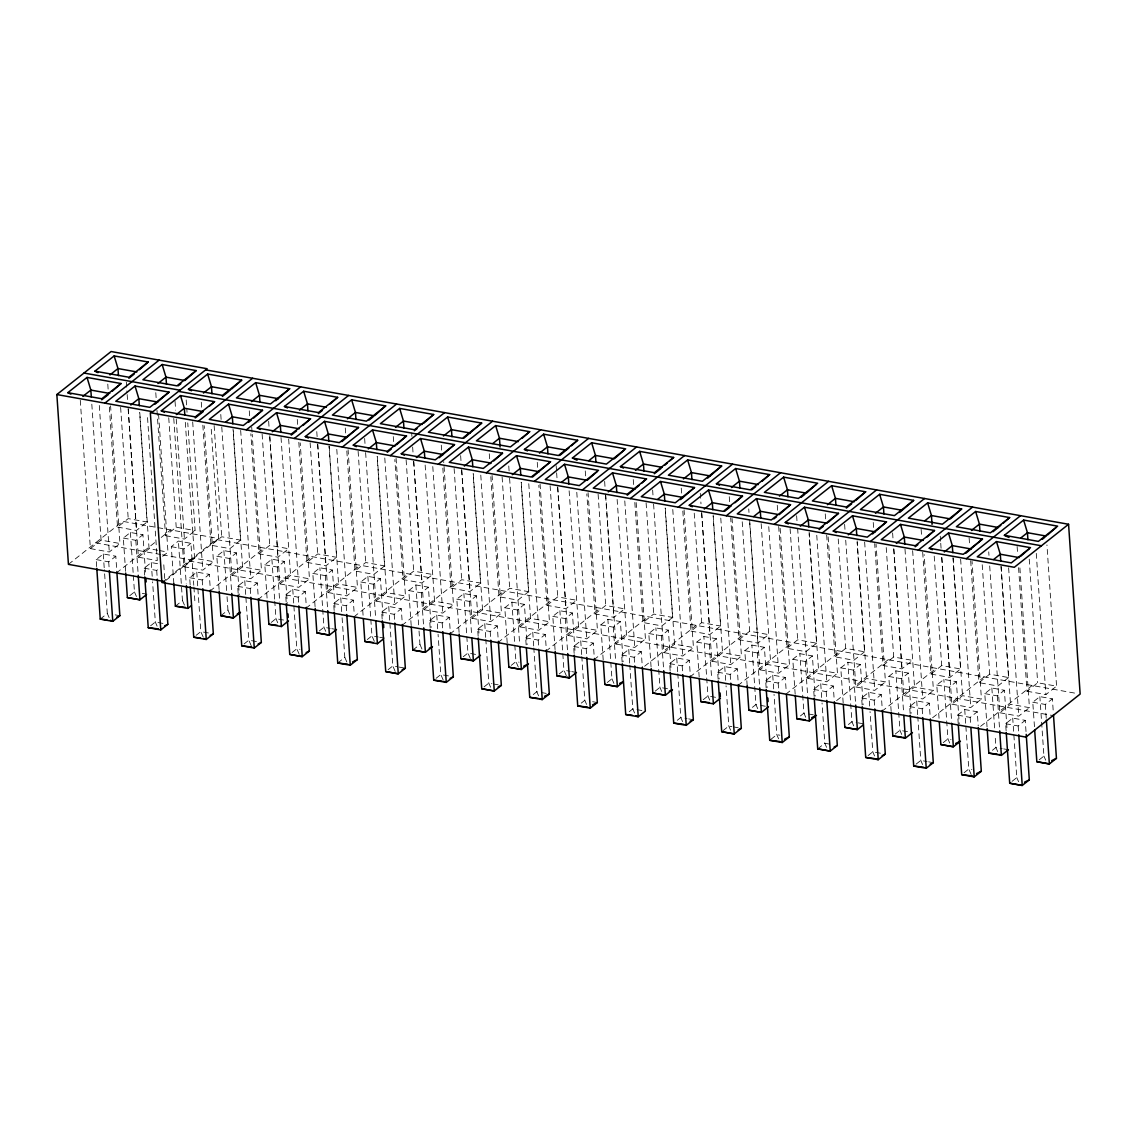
<?xml version="1.0" encoding="UTF-8"?>
<svg xmlns="http://www.w3.org/2000/svg" width="1137" height="1137" viewBox="0 0 1137 1137"><rect width="100%" height="100%" fill="white"/><g stroke="black" fill="none" stroke-linecap="round" stroke-linejoin="round"><path stroke-width="0.75" stroke-dasharray="5 3.75" d="M68.433 564.364L122.697 521.343L218.688 538.526L211.098 427.086M80.286 400.309L90.391 548.602L101.079 540.132L119.968 543.514L110.587 405.81M109.351 407.046L117.523 527.085L128.211 518.614L147.114 521.997L139.652 412.546M96.659 566.596L96.19 559.589L103.268 553.975L115.789 556.22L116.869 571.968M125.596 571.328L123.322 538.085L130.4 532.471L142.935 534.703L145.678 574.952M90.391 548.602L109.294 551.985L119.968 543.514M117.523 527.085L136.426 530.467L147.114 521.997M96.19 559.589L108.711 561.834L115.789 556.22M123.322 538.085L135.843 540.317L142.935 534.703M116.429 572.949L155.769 541.766M161.198 537.46L170.692 529.927M128.282 408.894L138.387 557.187L149.075 548.716L157.659 550.251M156.977 410.329L165.533 535.683L176.207 527.213L195.109 530.595L187.761 422.893M144.669 575.18L144.186 568.173L151.264 562.559L157.531 563.682M173.833 583.409L171.317 546.67L178.395 541.056L190.931 543.301L193.787 585.285M162.634 556.334L167.978 552.099L158.341 410.869M165.533 535.683L184.421 539.066L195.109 530.595M144.186 568.173L156.707 570.419L159.066 568.543M171.317 546.67L183.853 548.915L190.931 543.301M100.241 619.082L107.319 613.468L104.348 569.722M129.746 595.703L134.464 591.951L133.271 574.455M161.923 582.499L216.186 539.478L1076.725 693.456M165.775 580.467L218.688 538.526M173.776 418.444L183.896 566.738L194.569 558.267L213.472 561.65L204.205 425.721M202.841 425.181L211.027 545.234L221.715 536.763L240.603 540.146L233.028 428.919M190.163 584.731L189.68 577.724L196.772 572.11L209.293 574.356L210.246 588.355M219.086 589.463L216.826 556.22L223.904 550.606L236.425 552.852L239.296 594.836M183.896 566.738L202.784 570.12L213.472 561.65M240.603 540.146L229.916 548.617L211.027 545.234M189.68 577.724L202.215 579.969L209.293 574.356M216.826 556.22L229.347 558.466L236.425 552.852M150.596 625.791L155.328 622.053L164.723 623.73M175.382 606.163L182.46 600.549L178.395 541.056M209.919 591.098L264.182 548.077M221.772 427.029L231.891 575.322L242.565 566.866L261.467 570.248L252.201 434.306M259.023 553.818L269.711 545.348L288.599 548.73L277.925 557.201L259.023 553.818L250.836 433.765M238.159 593.315L237.69 586.322L244.768 580.709L257.289 582.94L258.241 596.939M267.081 598.048L264.822 564.805L271.899 559.191L284.421 561.436L287.291 603.42M231.891 575.322L250.78 578.705L261.467 570.248M237.69 586.322L250.211 588.554L257.289 582.94M264.822 564.805L277.343 567.05L284.421 561.436M196.104 635.341L200.823 631.603L211.78 633.565M220.876 615.714L227.954 610.1L227.002 596.101M257.914 599.682L312.192 556.661M269.782 435.627L279.887 583.921L290.575 575.45L309.463 578.832L300.196 442.89M298.832 442.35L307.018 562.403L317.706 553.932L336.595 557.315L329.019 446.102M286.154 601.899L285.685 594.907L292.763 589.293L305.284 591.538L306.237 605.538M315.077 606.646L312.817 573.389L319.895 567.775L332.416 570.021L335.159 610.271M279.887 583.921L298.789 587.303L309.463 578.832M307.018 562.403L325.921 565.785L336.595 557.315M285.685 594.907L298.207 597.152L305.284 591.538M312.817 573.389L325.338 575.635L332.416 570.021M244.1 643.94L248.818 640.188L259.776 642.149M271.231 622.422L275.95 618.684L286.908 620.646M305.91 608.267L360.187 565.245M317.777 444.212L327.882 592.505L338.57 584.034L357.459 587.417L348.078 449.712M346.828 450.948L355.014 571.001L365.702 562.531L384.604 565.913L377.143 456.449M334.15 610.498L333.681 603.491L340.759 597.877L353.28 600.123L354.232 614.122M363.073 615.231L360.813 581.988L367.891 576.374L380.426 578.605L383.169 618.855M327.882 592.505L346.785 595.887L357.459 587.417M384.604 565.913L373.917 574.37L355.014 571.001M333.681 603.491L346.202 605.737L353.28 600.123M360.813 581.988L373.334 584.219L380.426 578.605M292.095 652.524L296.814 648.786L299.955 649.341M319.227 631.007L323.946 627.269L330.213 628.391M353.92 616.865L408.183 573.83M365.617 452.554L375.878 601.089L386.566 592.619L405.468 596.001L396.074 458.296M403.01 579.586L413.697 571.115L432.6 574.498L421.912 582.968L403.01 579.586L394.837 459.533M382.16 619.082L381.677 612.09L388.755 606.476L401.276 608.707L402.242 622.706M411.196 625.563L408.808 590.572L415.886 584.958L428.422 587.204L431.165 627.439M375.878 601.089L394.781 604.472L405.468 596.001M381.677 612.09L394.198 614.321L401.276 608.707M408.808 590.572L421.33 592.818L428.422 587.204M337.732 662.985L344.809 657.371L342.066 617.121M367.223 639.605L371.955 635.853L378.209 636.976M401.915 625.449L456.179 582.428M413.769 461.38L423.874 609.688L434.561 601.217L453.464 604.6L443.714 461.594M442.833 468.117L451.019 588.17L461.693 579.699L480.596 583.082L473.134 473.632M430.156 627.667L429.672 620.674L436.75 615.06L449.286 617.306L450.351 633.053M459.078 632.399L456.804 599.156L463.896 593.542L476.417 595.788L479.16 636.038M423.874 609.688L442.776 613.07L453.464 604.6M451.019 588.17L469.908 591.553L480.596 583.082M429.672 620.674L442.194 622.92L449.286 617.306M456.804 599.156L469.339 601.402L476.417 595.788M388.087 669.707L392.819 665.955L397.509 666.794M412.859 650.066L419.951 644.452L418.999 630.452M449.911 634.034L504.174 591.013M461.764 469.979L471.883 618.272L482.557 609.802L501.46 613.184L492.065 475.479M490.829 476.716L499.015 596.754L509.689 588.284L528.591 591.666L521.13 482.216M478.151 636.265L477.668 629.258L484.746 623.644L497.281 625.89L498.347 641.638M507.187 642.746L504.8 607.755L511.892 602.141L524.413 604.372L527.156 644.622M471.883 618.272L490.772 621.655L501.46 613.184M528.591 591.666L517.903 600.137L499.015 596.754M477.668 629.258L490.203 631.504L497.281 625.89M504.8 607.755L517.335 609.986L524.413 604.372M436.096 678.292L440.815 674.554L450.209 676.231M463.228 656.774L467.947 653.036L480.468 655.282M497.907 642.618L552.17 599.597M509.603 478.322L519.879 626.857L530.553 618.386L549.455 621.768L540.061 484.064M547.011 605.353L557.698 596.882L576.587 600.265L565.899 608.736L547.011 605.353L538.824 485.3M526.147 644.85L525.664 637.843L532.756 632.229L545.277 634.474L546.343 650.222M555.069 649.582L552.809 616.339L559.887 610.725L572.408 612.971L575.151 653.207M519.879 626.857L538.767 630.239L549.455 621.768M525.664 637.843L538.199 640.088L545.277 634.474M552.809 616.339L565.331 618.585L572.408 612.971M484.092 686.876L488.811 683.138L491.937 683.692M511.224 665.372L515.942 661.62L519.069 662.189M545.902 651.217L600.18 608.196M557.77 487.148L567.875 635.441L578.562 626.984L597.451 630.367L588.071 492.662M595.006 613.937L605.694 605.467L624.583 608.849L613.909 617.32L595.006 613.937L586.82 493.884M574.142 653.434L573.673 646.441L580.751 640.827L593.272 643.059L594.353 658.806M603.193 659.915L600.805 624.924L607.883 619.31L620.404 621.555L623.147 661.791M567.875 635.441L586.763 638.823L597.451 630.367M573.673 646.441L586.195 648.673L593.272 643.059M600.805 624.924L613.326 627.169L620.404 621.555M533.267 694.536L536.806 691.722L539.933 692.291M559.219 673.957L563.938 670.219L570.205 671.327M593.898 659.801L648.175 616.78M605.637 493.97L615.87 644.039L626.558 635.569L645.446 638.951L636.066 501.246M634.816 502.469L643.002 622.522L653.69 614.051L672.578 617.434L665.117 507.983M622.138 662.018L621.669 655.026L628.747 649.412L641.268 651.657L642.348 667.405M651.06 666.765L648.801 633.508L655.878 627.894L668.4 630.14L671.143 670.389M615.87 644.039L634.773 647.422L645.446 638.951M672.578 617.434L661.905 625.904L643.002 622.522M621.669 655.026L634.19 657.271L641.268 651.657M648.801 633.508L661.322 635.754L668.4 630.14M581.263 703.121L584.802 700.307L581.817 656.575M607.215 682.541L611.933 678.803L607.883 619.31M644.608 666.239L696.171 625.364M653.59 504.089L663.866 652.624L674.554 644.153L693.442 647.536L684.062 509.831M682.825 511.067L690.998 631.12L701.685 622.65L720.588 626.032L713.126 516.568M670.134 670.617L669.665 663.61L676.742 657.996L689.264 660.242L690.23 674.241M699.184 677.098L696.796 642.107L703.874 636.493L716.409 638.724L719.152 678.974M663.866 652.624L682.768 656.006L693.442 647.536M690.998 631.12L709.9 634.489L720.588 626.032M669.665 663.61L682.186 665.856L689.264 660.242M696.796 642.107L709.317 644.338L716.409 638.724M629.258 711.705L632.797 708.905L642.192 710.582M655.21 691.14L659.929 687.388L672.464 689.633M689.903 676.984L744.166 633.949M701.756 512.915L711.861 661.208L722.549 652.737L741.452 656.12L732.057 518.415M738.993 639.705L749.681 631.234L768.584 634.617L757.896 643.087L738.993 639.705L730.693 517.889M718.143 679.201L717.66 672.209L724.738 666.595L737.273 668.826L738.226 682.825M747.18 685.682L744.792 650.691L751.87 645.077L764.405 647.323L767.148 687.558M711.861 661.208L730.764 664.591L741.452 656.12M717.66 672.209L730.181 674.44L737.273 668.826M744.792 650.691L757.313 652.936L764.405 647.323M677.254 720.304L680.793 717.49L687.061 718.612M703.206 699.724L707.939 695.972L720.46 698.217M737.899 685.568L792.162 642.547M749.638 519.737L759.857 669.807L770.545 661.336L789.448 664.719L780.053 527.014M778.689 526.474L787.003 648.289L797.677 639.818L816.579 643.201L809.118 533.75M766.139 687.786L765.656 680.793L772.734 675.179L785.269 677.425L786.221 691.41M795.175 694.266L792.787 659.275L799.879 653.661L812.401 655.907L815.144 696.157M759.857 669.807L778.76 673.189L789.448 664.719M816.579 643.201L805.891 651.672L787.003 648.289M765.656 680.793L778.177 683.039L785.269 677.425M792.787 659.275L805.323 661.521L812.401 655.907M722.89 730.75L728.803 726.074L731.93 726.642M752.396 707.37L755.934 704.57L759.061 705.125M785.894 694.153L840.158 651.131M797.634 528.321L807.867 678.391L818.541 669.92L837.443 673.303L828.049 535.598M826.684 535.058L834.999 656.873L845.672 648.403L864.575 651.785L857.113 542.335M814.135 696.384L813.651 689.377L820.743 683.763L833.265 686.009L834.217 700.008M843.171 702.865L840.783 667.874L847.875 662.26L860.396 664.491L863.139 704.741M807.867 678.391L826.755 681.774L837.443 673.303M864.575 651.785L853.887 660.256L834.999 656.873M813.651 689.377L826.187 691.623L833.265 686.009M840.783 667.874L853.318 670.105L860.396 664.491M770.9 739.348L776.798 734.673L779.925 735.227M800.391 715.969L803.93 713.155L807.057 713.709M836.605 700.591L888.153 659.716M845.715 540.217L855.863 686.975L866.536 678.505L885.439 681.887L876.044 544.182M882.994 665.472L893.682 657.001L912.57 660.384L901.897 668.854L882.994 665.472L874.694 543.657M862.13 704.968L861.647 697.962L868.739 692.348L881.26 694.593L882.213 708.593M891.166 711.449L888.793 676.458L895.871 670.844L908.392 673.09L911.135 713.325M855.863 686.975L874.751 690.358L885.439 681.887M861.647 697.962L874.182 700.207L881.26 694.593M888.793 676.458L901.314 678.704L908.392 673.09M817.716 748.871L824.794 743.257L832.625 744.65M848.387 724.553L851.926 721.739L856.63 722.578M881.886 711.336L936.163 668.314M893.867 549.043L903.858 695.574L914.546 687.103L933.434 690.486L924.168 554.543M922.69 552.241L930.99 674.056L941.678 665.586L960.566 668.968L952.991 557.741M910.126 713.553L909.657 706.56L916.735 700.946L929.256 703.178L930.208 717.177M939.048 718.286L936.789 685.042L943.866 679.429L956.388 681.674L959.258 723.672M903.858 695.574L922.747 698.942L933.434 690.486M930.99 674.056L949.892 677.439L960.566 668.968M909.657 706.56L922.178 708.792L929.256 703.178M936.789 685.042L949.31 687.288L956.388 681.674M868.071 755.579L872.79 751.841L880.621 753.248M895.203 734.076L899.921 730.338L909.316 732.015M932.596 717.774L984.159 676.899M941.862 557.627L951.854 704.158L962.542 695.688L981.43 699.07L972.05 561.365M970.685 560.825L978.985 682.641L989.673 674.17L1008.562 677.553L1000.986 566.34M958.249 723.899L957.652 715.145L964.73 709.531L977.251 711.776L978.204 725.776M987.044 726.884L984.784 693.627L991.862 688.013L1004.383 690.258L1007.126 730.508M951.854 704.158L970.756 707.541L981.43 699.07M1008.562 677.553L997.888 686.023L978.985 682.641M957.652 715.145L970.174 717.39L977.251 711.776M984.784 693.627L997.305 695.872L1004.383 690.258M916.067 764.178L920.785 760.426L927.053 761.548M943.198 742.66L947.917 738.922L951.058 739.476M980.591 726.358L1032.154 685.483M989.702 565.97L999.849 712.743L1010.537 704.272L1029.426 707.655L1019.804 566.425M1018.567 567.647L1026.981 691.239L1037.669 682.768L1056.571 686.151L1046.935 544.907M1006.117 730.736L1005.648 723.729L1012.726 718.115L1025.247 720.361L1026.086 732.612M1034.457 726.714L1032.78 702.225L1039.858 696.611L1052.393 698.843L1053.345 712.842M999.849 712.743L1018.752 716.125L1029.426 707.655M1026.981 691.239L1045.884 694.608L1056.571 686.151M1005.648 723.729L1018.169 725.974L1025.247 720.361M1032.78 702.225L1045.301 704.457L1052.393 698.843M964.062 772.762L968.781 769.024L971.922 769.578M992.374 750.321L995.913 747.506L1002.18 748.629M1012.058 781.346L1016.776 777.609L1012.726 718.115M1039.19 759.843L1043.922 756.091L1039.858 696.611M159.379 550.564L167.978 552.099M95.565 542.861L160.701 554.515M162.42 554.813L191.556 560.029M189.055 560.996L1053.018 715.585M138.387 557.187L157.29 560.569L147.298 414.039M142.296 593.358L146.986 594.196M331.777 628.676L336.481 629.514M379.772 637.26L384.477 638.099M571.769 671.612L576.459 672.45M760.625 705.409L765.329 706.248M808.62 713.993L813.325 714.832M858.193 722.862L864.447 723.985M1003.744 748.913L1008.448 749.752M115.15 614.861L119.854 615.714M399.073 667.078L403.777 667.916M493.501 683.977L498.205 684.815M541.496 692.561L546.201 693.399M592.633 701.714L597.323 702.552M688.624 718.897L693.328 719.735M733.493 726.913L738.197 727.765M928.616 761.833L933.306 762.671M1043.922 756.091L1045.713 760.212M1016.776 777.609L1018.581 781.73M997.717 751.628L995.913 747.506L995.088 735.255M971.183 774.51L968.781 769.024L965.796 725.278M949.722 743.029L947.917 738.922L943.866 679.429M922.576 764.547L920.785 760.426L917.801 716.694M901.712 734.445L899.921 730.338L895.871 670.844M874.58 755.963L872.79 751.841L870.047 711.606M853.716 725.861L851.926 721.739L847.875 662.26M826.585 747.364L824.794 743.257L822.051 703.007M805.721 717.276L803.93 713.155L799.879 653.661M778.589 738.78L776.798 734.673L774.055 694.423M757.725 708.678L755.934 704.57L751.87 645.077M730.594 730.196L728.803 726.074L726.06 685.838M709.73 700.094L707.939 695.972L703.874 636.493M682.598 721.611L680.793 717.49L677.823 673.744M661.734 691.509L659.929 687.388L655.878 627.894M634.588 713.013L632.797 708.905L629.813 665.159M611.933 678.803L614.335 684.289M584.802 700.307L586.593 704.428M566.325 675.705L563.938 670.219L559.887 610.725M538.597 695.844L536.806 691.722L533.822 647.976M518.33 667.106L515.942 661.62L511.892 602.141M490.601 687.245L488.811 683.138L485.826 639.392M470.334 658.522L467.947 653.036L463.896 593.542M443.203 680.04L440.815 674.554L438.072 634.304M419.951 644.452L422.936 651.302M395.207 671.441L392.819 665.955L389.835 622.223M374.343 641.353L371.955 635.853L370.761 618.357M344.809 657.371L347.808 664.235M325.75 631.39L323.946 627.269L319.895 567.775M299.202 654.272L296.814 648.786L293.829 605.04M277.741 622.792L275.95 618.684L274.756 601.189M251.206 645.688L248.818 640.188L245.834 596.456M227.954 610.1L229.745 614.207M203.21 637.09L200.823 631.603L197.838 587.857M182.46 600.549L185.445 607.4M157.119 626.174L155.328 622.053L152.585 581.817M134.464 591.951L136.852 597.437M107.319 613.468L109.124 617.576M1036.262 553.378L1045.884 694.608M1045.301 704.457L1046.267 718.456M1029.241 559.177L1037.669 682.768M1017.118 546.471L1017.601 553.534M1008.633 567.832L1018.752 716.125M1018.169 725.974L1018.653 732.967M1001.143 566.567L1010.537 704.272M988.735 551.857L988.977 555.382M997.305 695.872L999.579 729.115M991.862 688.013L994.605 728.263M982.212 564.719L989.673 674.17M969.122 537.872L969.605 544.936M960.637 559.233L970.756 707.541M970.174 717.39L970.657 724.383M964.73 709.531L965.683 723.53M953.147 557.983L962.542 695.688M940.256 536.209L940.626 541.496M940.74 543.259L941.095 548.56M941.706 557.386L949.892 677.439M949.31 687.288L951.697 722.279M934.216 556.135L941.678 665.586M921.126 529.288L921.61 536.351M912.641 550.649L922.747 698.942M922.178 708.792L922.647 715.798M916.735 700.946L917.687 714.946M904.995 549.157L914.546 687.103M892.616 532.912L893.099 539.976M893.71 548.801L901.897 668.854M901.314 678.704L903.574 711.947M886.22 547.537L893.682 657.001M873.244 522.466L873.728 529.529M864.646 542.065L874.751 690.358M874.182 700.207L874.651 707.214M868.739 692.348L869.933 709.858M857.156 540.8L866.536 678.505M844.62 524.328L845.104 531.377M853.318 670.105L855.578 703.348M838.211 538.952L845.672 648.403M825.249 513.881L825.732 520.945M816.764 535.243L826.755 681.774M826.187 691.623L826.656 698.615M820.743 683.763L821.923 701.259M809.16 532.215L818.541 669.92M796.625 515.729L796.994 521.03M805.323 661.521L807.696 696.512M790.101 528.606L797.677 639.818M777.253 505.297L777.609 510.584M768.768 526.658L778.76 673.189M778.177 683.039L778.66 690.031M772.734 675.179L773.927 692.675M761.165 523.631L770.545 661.336M748.743 508.907L748.985 512.446M749.709 523.034L757.896 643.087M757.313 652.936L759.587 686.179M742.219 521.769L749.681 631.234M729.258 496.698L729.727 503.762M720.773 518.06L730.764 664.591M730.181 674.44L730.665 681.447M724.738 666.595L725.932 684.09M713.155 515.047L722.549 652.737M700.264 493.259L700.989 503.847M701.6 512.673L709.9 634.489M709.317 644.338L711.591 677.595M694.224 513.185L701.685 622.65M681.248 488.114L681.731 495.178M672.777 509.475L682.768 656.006M682.186 665.856L682.669 672.848M676.742 657.996L677.695 671.995M665.287 508.211L674.554 644.153M652.638 489.962L652.993 495.263M661.322 635.754L663.596 668.997M646.1 502.838L653.69 614.051M633.252 479.53L633.735 486.593M624.781 500.891L634.773 647.422M634.19 657.271L634.787 666.012M628.747 649.412L629.699 663.411M617.121 499.399L626.558 635.569M604.642 481.377L604.998 486.679M605.595 495.505L613.909 617.32M613.326 627.169L615.6 660.412M598.105 494.24L605.694 605.467M585.257 470.931L585.626 476.232M576.786 492.293L586.763 638.823M586.195 648.673L586.791 657.428M580.751 640.827L581.703 654.827M569.125 490.8L578.562 626.984M556.164 465.729L556.519 471.031M556.633 472.793L557.002 478.094M557.599 486.92L565.899 608.736M565.331 618.585L567.59 651.828M550.109 485.655L557.698 596.882M537.261 462.347L537.744 469.41M528.776 483.708L538.767 630.239M538.199 640.088L538.796 648.843M532.756 632.229L533.708 646.228M521.286 482.458L530.553 618.386M508.765 465.971L509.12 471.258M517.335 609.986L519.595 643.229M502.113 477.071L509.689 588.284M489.265 453.762L489.99 464.351M480.78 475.124L490.772 621.655M490.203 631.504L490.8 640.245M484.746 623.644L485.712 637.644M473.29 473.859L482.557 609.802M460.641 455.61L461.125 462.674M461.608 469.737L469.908 591.553M469.339 601.402L471.599 634.645M454.118 468.487L461.693 579.699M441.27 445.178L441.753 452.228M432.785 466.54L442.776 613.07M442.194 622.92L442.79 631.66M436.75 615.06L437.944 632.556M425.139 465.033L434.561 601.217M411.679 432.899L411.921 436.437M412.646 447.026L413.129 454.089M413.612 461.153L421.912 582.968M421.33 592.818L423.604 626.061M415.886 584.958L418.871 628.704M406.122 459.888L413.697 571.115M393.274 436.58L393.629 441.881M384.789 457.941L394.781 604.472M394.198 614.321L394.681 621.328M388.755 606.476L389.707 620.461M377.299 456.69L386.566 592.619M364.65 438.441L365.133 445.505M373.334 584.219L375.608 617.462M367.891 576.374L370.634 616.609M358.112 451.304L365.702 562.531M345.264 427.995L345.747 435.059M336.794 449.357L346.785 595.887M346.202 605.737L346.686 612.729M340.759 597.877L341.953 615.373M329.176 446.329L338.57 584.034M316.768 431.619L317.138 436.906M317.607 443.97L325.921 565.785M325.338 575.635L327.612 608.878M310.117 442.719L317.706 553.932M297.269 419.411L297.752 426.474M288.67 438.996L298.789 587.303M298.207 597.152L298.69 604.145M292.763 589.293L293.716 603.292M281.024 437.503L290.575 575.45M268.659 421.258L269.128 428.322M269.739 437.148L277.925 557.201M277.343 567.05L279.73 602.042M271.899 559.191L274.642 599.441M262.121 434.121L269.711 545.348M251.718 427.242L252.087 432.543M249.273 410.812L249.756 417.876M240.674 430.411L250.78 578.705M250.211 588.554L250.68 595.561M244.768 580.709L245.72 594.708M233.298 430.923L242.565 566.866M220.777 414.437L221.132 419.738M229.347 558.466L231.735 593.457M223.904 550.606L226.888 594.353M214.126 425.536L221.715 536.763M201.277 402.228L201.761 409.292M192.679 421.827L202.784 570.12M202.215 579.969L202.684 586.976M186.198 399.954L187.036 412.305M196.772 572.11L197.724 586.109M185.303 422.339L194.569 558.267M193.915 587.033L194.981 602.781M175.041 401.361L175.638 410.187M176.235 419.013L184.421 539.066M183.853 548.915L186.226 583.906M168.745 417.748L176.207 527.213M155.783 392.677L156.266 399.741M163.799 564.805L164.865 580.552M156.707 570.419L157.19 577.425M151.264 562.559L152.457 580.069M139.808 412.788L149.075 548.716M126.321 382.174L127.031 392.762M127.159 394.539L127.642 401.588M128.126 408.652L136.426 530.467M135.843 540.317L138.117 573.56M130.4 532.471L133.143 572.707M120.636 407.401L128.211 518.614M107.788 384.093L108.143 389.38M99.303 405.454L109.294 551.985M108.711 561.834L109.195 568.827M103.268 553.975L104.22 567.974M91.813 404.189L101.079 540.132"/><path stroke-width="1.5" d="M112.25 391.242L121.034 383.524L87.023 377.427L67.794 392.677L70.892 394.141M139.382 369.738L148.165 362.007L114.155 355.924L94.925 371.159L98.024 372.638M155.073 404.161L169.029 392.109L135.019 386.026L115.789 401.262L149.8 407.344L169.029 392.109M196.175 370.591L176.946 385.841L142.921 379.758L162.15 364.508L196.175 370.591L184.876 380.525L165.974 377.143L157.972 383.496M209.521 406.08L214.538 401.659L180.513 395.577L161.283 410.812L164.382 412.276M231.635 388.982L241.669 380.142L207.659 374.059L188.429 389.309L191.513 390.773M253.75 417.975L262.533 410.244L228.523 404.161L209.293 419.411L243.304 425.494L262.533 410.244M275.708 400.778L289.665 388.74L255.654 382.643L236.425 397.893L270.435 403.976L289.665 388.74M302.996 425.451L310.529 418.828L276.518 412.745L257.289 427.995L260.373 429.459M330.128 403.948L337.661 397.325L303.65 391.242L284.421 406.477L287.519 407.941M341.896 441.597L358.525 427.427L324.514 421.344L305.284 436.58L308.383 438.043M374.371 415.844L385.656 405.909L351.646 399.826L332.416 415.076L366.427 421.159L385.656 405.909M396.486 444.837L406.52 436.011L372.51 429.928L353.28 445.164L356.378 446.642M423.618 423.334L433.666 414.493L399.641 408.41L380.412 423.66L414.437 429.743L433.666 414.493M439.223 457.714L454.516 444.595L420.505 438.512L401.276 453.762L404.374 455.226M463.683 438.313L481.662 423.092L447.637 417.009L428.407 432.245L462.432 438.328L481.662 423.092M493.742 460.911L502.526 453.194L468.501 447.097L449.271 462.347L483.296 468.43L502.526 453.194M522.125 438.299L529.657 431.676L495.647 425.593L476.417 440.829L510.428 446.926L529.657 431.676M532.542 477L550.521 461.778L516.511 455.695L497.281 470.931L531.292 477.014L550.521 461.778M559.688 455.496L568.87 447.992M571.385 445.789L577.653 440.261L543.642 434.178L524.413 449.428L527.497 450.892M597.266 471.471L587.218 480.297L568.329 476.915L561.65 482.216M624.398 449.954L614.35 458.794L595.461 455.411L588.781 460.698M627.212 495.235L638.98 485.57M641.495 483.367L646.512 478.947L612.502 472.864L593.272 488.114L627.283 494.197L646.512 478.947M664.861 465.175L667.376 462.958M669.878 460.755L673.644 457.444L639.634 451.361L620.404 466.596L623.502 468.06M680.551 499.598L694.508 487.546L660.498 481.463L641.268 496.698L675.279 502.781L694.508 487.546M707.683 478.08L721.64 466.028L687.629 459.945L668.4 475.195L702.41 481.278L721.64 466.028M734.985 502.753L742.504 496.13L708.493 490.047L689.264 505.283L692.362 506.761M762.117 481.235L769.65 474.612L735.625 468.529L716.395 483.779L719.494 485.243M779.215 514.649L790.499 504.714L756.489 498.631L737.259 513.881L771.284 519.964L790.499 504.714M816.38 484.305L806.346 493.145L787.444 489.763L779.442 496.116M828.461 522.139L838.509 513.313L804.484 507.216L785.255 522.466L788.353 523.93M855.607 500.621L865.641 491.795L831.63 485.712L812.401 500.948L846.411 507.045L865.641 491.795M872.534 533.949L886.505 521.897L852.494 515.814L833.265 531.05L836.349 532.514M899.665 512.432L913.636 500.379L879.626 494.297L860.396 509.547L894.407 515.63L913.636 500.379M926.968 537.105L934.5 530.482L900.49 524.399L881.26 539.649L915.271 545.732L934.5 530.482M961.632 508.978L942.402 524.214L908.392 518.131L927.621 502.881L961.632 508.978L950.347 518.913L931.445 515.53L924.765 520.817M965.867 553.236L982.496 539.066L948.485 532.983L929.256 548.233L932.34 549.697M992.999 531.732L1000.844 525.294M1003.36 523.077L1009.628 517.562L975.617 511.479L956.388 526.715L990.398 532.812L1009.628 517.562M1020.457 556.49L1029.241 548.759M1047.589 534.973L1056.372 527.255M56.85 394.553L111.113 351.532L207.119 368.715L152.841 411.736L56.85 394.553L68.433 564.364L164.424 581.547M82.83 396.415L90.846 390.076L109.749 393.445M109.976 374.912L117.978 368.559L136.881 371.941M121.034 383.524L101.804 398.76L67.794 392.677M148.165 362.007L128.95 377.257L94.925 371.159M101.733 399.798L108.413 394.511M128.865 378.294L134.209 374.059M104.846 403.152L159.123 360.131M130.826 405.014L138.842 398.661L157.745 402.043M178.196 385.827L180.868 383.709M176.334 414.564L184.35 408.211L203.239 411.594L195.223 417.947M203.466 393.047L211.482 386.694L230.37 390.076M214.538 401.659L195.308 416.895L161.283 410.812M241.669 380.142L222.44 395.392L188.429 389.309M222.369 396.429L229.034 391.142M198.35 421.287L252.613 378.266M225.666 422.097L232.346 416.796L251.234 420.178L248.562 422.296M251.462 401.645L259.478 395.292L278.366 398.675M246.345 429.871L300.609 386.85M272.326 431.733L280.342 425.38L299.23 428.763M299.457 410.23L307.473 403.877L326.376 407.259M310.529 418.828L291.299 434.078L257.289 427.995M337.661 397.325L318.431 412.575L284.421 406.477M291.228 435.116L296.558 430.88M318.36 413.612L322.368 410.429M294.341 438.47L348.604 395.434M321.657 439.266L328.337 433.979L347.24 437.361M347.453 418.814L355.469 412.461L372.652 415.531M116.869 571.968L119.854 615.714L112.776 621.328L100.241 619.082L96.787 568.344M145.806 595.134L139.908 599.81L127.372 597.565L125.71 573.076M358.525 427.427L339.295 442.663L305.284 436.58M369.028 420.079L373.035 416.909M342.336 447.054L396.6 404.033M368.317 448.916L376.333 442.563L395.235 445.946M395.463 427.398L403.464 421.045L422.367 424.428M144.783 576.928L148.236 627.667L160.772 629.912L167.85 624.298L164.993 582.3M173.833 583.409L175.382 606.163L187.903 608.394L191.442 605.595M406.52 436.011L387.291 451.261L353.28 445.164M387.22 452.299L391.227 449.115M414.351 430.781L417.023 428.663M390.332 455.639L444.61 412.617M416.327 457.5L424.328 451.147L443.231 454.53M443.458 435.997L451.46 429.644L470.363 433.026M210.359 590.103L213.344 633.849L206.266 639.463L193.745 637.217L190.277 586.479M454.516 444.595L435.286 459.845L401.276 453.762M438.328 464.223L492.605 421.202M464.322 466.099L472.324 459.746L491.227 463.129M492.79 443.515L499.47 438.228L518.358 441.611M238.273 595.063L241.74 645.802L254.262 648.047L261.339 642.433L258.369 598.687M267.323 601.544L268.872 624.298L281.393 626.544L288.485 620.93M486.323 472.821L540.601 429.8M512.318 474.683L520.334 468.33L539.222 471.713M539.45 453.166L547.465 446.813L566.354 450.195M306.365 607.286L309.349 651.018L302.257 656.632L289.736 654.4L286.282 603.662M336.481 629.514L329.403 635.128L316.868 632.883L315.205 608.394M577.653 440.261L558.423 455.511L524.413 449.428M534.333 481.406L588.596 438.385M564.506 464.28L545.277 479.53L579.287 485.613L598.517 470.363L564.506 464.28L568.329 476.915L568.813 483.978M572.408 458.012L591.638 442.762L625.648 448.859L606.419 464.095L572.408 458.012L577.042 460.215M334.278 612.246L337.732 662.985L350.253 665.23L357.345 659.616L354.474 617.618M363.314 618.727L364.863 641.467L377.399 643.713L383.297 639.037M582.329 489.99L636.592 446.969M608.309 491.852L616.325 485.499L635.213 488.882M635.441 470.348L643.457 463.995L662.359 467.378M402.356 624.455L405.34 668.201L398.263 673.815L385.727 671.569L382.274 620.83M673.644 457.444L654.415 472.694L620.404 466.596M654.343 473.731L661.023 468.43M630.324 498.589L684.588 455.553M657.641 499.385L664.321 494.098L683.223 497.48M683.436 478.933L691.452 472.58L710.355 475.962M450.351 633.053L453.336 676.785L446.258 682.399L433.723 680.168L430.269 629.415M480.468 655.282L473.39 660.895L460.869 658.65L459.192 634.148M678.32 507.173L732.583 464.152M704.3 509.035L712.316 502.682L731.219 506.064M731.446 487.517L739.448 481.164L758.351 484.547M498.347 641.638L501.332 685.384L494.254 690.998L481.733 688.752L478.265 638.013M528.463 663.866L521.386 669.48L508.864 667.234L507.315 644.494M742.504 496.13L723.274 511.38L689.264 505.283M769.65 474.612L750.42 489.862L716.395 483.779M724.539 511.352L729.883 507.116M751.671 489.848L755.679 486.664M726.316 515.757L780.593 472.736M783.62 477.128L764.391 492.364L798.416 498.447L817.645 483.211L783.62 477.128L787.444 489.763L787.927 496.826M753.646 516.568L760.312 511.266L777.495 514.35M546.343 650.222L549.327 693.968L542.25 699.582L529.728 697.336L526.388 648.346M576.459 672.45L569.381 678.064L556.86 675.833L555.183 651.33M773.871 518.884L776.543 516.766M801.002 497.381L805.01 494.197M774.311 524.342L828.589 481.321M800.306 526.218L808.308 519.865L827.21 523.247M827.438 504.7L835.453 498.347L854.342 501.73M574.27 655.182L577.724 705.921L590.245 708.166L597.323 702.552L594.353 658.806M623.289 681.973L617.377 686.663L604.856 684.417L603.306 661.663M838.509 513.313L819.28 528.549L785.255 522.466M819.194 529.586L823.202 526.417M846.326 508.083L851.67 503.847M822.321 532.94L876.584 489.919M848.301 534.802L856.317 528.449L875.206 531.832M875.433 513.284L883.449 506.931L902.337 510.314M886.505 521.897L867.275 537.147L833.265 531.05M870.317 541.525L924.58 498.503M896.297 543.387L904.313 537.034L923.201 540.416M670.261 672.365L673.715 723.104L686.236 725.349L693.328 719.735L690.344 675.989M699.298 678.846L700.847 701.586L713.382 703.831L720.46 698.217M915.2 546.769L917.872 544.651M918.312 550.109L972.576 507.088M944.293 551.971L952.309 545.618L971.197 549M971.424 530.467L979.44 524.114L998.343 527.497M738.339 684.573L741.324 728.32L734.246 733.933L721.711 731.688L718.257 680.949M768.456 706.802L761.378 712.416L748.857 710.184L747.18 685.682M982.496 539.066L963.266 554.316L929.256 548.233M966.308 558.708L1020.571 515.672M996.481 541.582L977.251 556.817L1011.262 562.9L1030.492 547.664L996.481 541.582L1000.304 554.216L1000.787 561.28M1004.383 535.314L1023.613 520.064L1057.623 526.147L1038.394 541.397L1004.383 535.314L1009.031 537.503M993.624 559.503L1000.304 554.216L1019.207 557.599M1020.756 538L1027.436 532.699L1046.338 536.081M766.253 689.534L769.706 740.286L782.242 742.518L789.32 736.904L786.463 694.92M795.303 696.029L796.852 718.769L809.373 721.014L815.272 716.338M1042.331 539.265L1045.002 537.147M1068.567 524.271L1014.303 567.292L150.34 412.703L161.923 582.499L1025.887 737.103L1080.15 694.067L1068.567 524.271L206.323 369.98M834.331 701.756L837.315 745.502L830.237 751.116L817.716 748.871L814.248 698.132M863.267 724.923L857.369 729.599L844.848 727.353L843.299 704.613M882.326 710.341L885.311 754.087L878.233 759.701L865.712 757.455L862.244 706.717M912.457 732.569L905.365 738.183L892.843 735.952L891.294 713.197M910.254 715.301L913.707 766.04L926.229 768.285L933.306 762.671L930.336 718.925M960.452 741.168L953.36 746.782L940.839 744.536L939.29 721.782M978.332 727.524L981.316 771.256L974.224 776.869L961.703 774.638L958.363 725.648M1008.448 749.752L1001.37 755.366L988.835 753.12L987.172 728.632M1026.214 734.36L1029.312 779.854L1022.234 785.468L1009.699 783.222L1006.245 732.484M1053.459 714.59L1056.444 758.336L1049.366 763.95L1036.83 761.705L1034.684 730.21M116.67 617.249L119.854 615.714M164.666 625.833L167.85 624.298M237.306 613.881L240.475 612.331L233.398 617.945L220.876 615.714L219.199 591.212M210.174 635.384L213.344 633.849M258.17 643.968L261.339 642.433M306.166 652.567L309.349 651.018M352.569 661.919L357.345 659.616M429.289 648.232L432.472 646.683L425.394 652.297L412.859 650.066L411.31 627.311M402.157 669.736L405.34 668.201M450.153 678.334L453.336 676.785M523.702 666.168L526.872 664.633M498.148 686.919L501.332 685.384M544.566 696.27L549.327 693.968M619.693 683.351L622.877 681.816M592.562 704.869L597.323 702.552M669.281 691.168L672.464 689.633L665.387 695.247L652.851 693.001L651.188 668.513M690.145 721.27L693.328 719.735M738.14 729.855L741.324 728.32M811.69 717.703L816.451 715.4M784.558 739.221L789.32 736.904M834.132 747.037L837.315 745.502M882.141 755.622L885.311 754.087M955.677 743.47L958.861 741.935M930.137 764.206L933.306 762.671M976.541 773.572L981.316 771.256M1051.668 760.653L1056.444 758.336M1024.536 782.157L1029.312 779.854M127.372 597.565L139.908 599.81L138.231 575.308M175.382 606.163L185.445 607.4M220.876 615.714L233.398 617.945L231.735 593.457M268.872 624.298L277.257 625.336M316.868 632.883L329.403 635.128L327.726 610.626M364.863 641.467L373.263 642.504M412.859 650.066L425.394 652.297L423.717 627.809M460.869 658.65L469.254 659.687M508.864 667.234L521.386 669.48L519.836 646.74M100.241 619.082L106.963 619.907M556.86 675.833L565.245 676.87M148.236 627.667L158.313 628.917M604.856 684.417L617.377 686.663L615.828 663.909M652.851 693.001L665.387 695.247L663.71 670.745M193.745 637.217L200.453 638.056M700.847 701.586L709.246 702.623M241.74 645.802L251.803 647.052M748.857 710.184L761.378 712.416L759.701 687.928M289.736 654.4L302.257 656.632L298.804 605.893M796.852 718.769L805.238 719.806M337.732 662.985L347.808 664.235M844.848 727.353L857.369 729.599L855.706 705.096M385.727 671.569L398.263 673.815L394.795 623.076M892.843 735.952L901.229 736.989M433.723 680.168L442.122 681.205M940.839 744.536L953.36 746.782L951.811 724.027M481.733 688.752L494.254 690.998L490.8 640.245M988.835 753.12L997.234 754.158M529.728 697.336L538.114 698.374M1036.83 761.705L1049.366 763.95L1046.381 720.204M577.724 705.921L587.786 707.171M622.266 663.781L625.72 714.519L632.428 715.344M673.715 723.104L683.792 724.354M721.711 731.688L734.246 733.933L730.778 683.195M769.706 740.286L779.783 741.523M817.716 748.871L830.237 751.116L826.784 700.364M865.712 757.455L874.097 758.493M913.707 766.04L923.77 767.29M961.703 774.638L970.103 775.676M1009.699 783.222L1022.234 785.468L1018.766 734.729M83.982 373.05L179.973 390.218M179.191 391.498L1041.435 545.774M625.72 714.519L638.241 716.751L645.333 711.137L642.348 667.405M998.911 754.371L1001.37 755.366L999.693 730.864M902.906 737.188L905.365 738.183L903.816 715.443M971.78 775.875L974.224 776.869L970.884 727.879M875.774 758.706L878.233 759.701L874.779 708.962M566.922 677.069L569.381 678.064L567.718 653.576M635.796 715.756L638.241 716.751L634.787 666.012M470.931 659.901L473.39 660.895L471.841 638.141M539.791 698.587L542.25 699.582L538.91 650.591M443.8 681.404L446.258 682.399L442.79 631.66M203.807 638.468L206.266 639.463L202.812 588.724M110.317 620.319L112.776 621.328L109.308 570.575M1023.613 520.064L1027.436 532.699L1027.919 539.762M975.617 511.479L979.44 524.114L979.923 531.178M948.485 532.983L952.309 545.618L952.792 552.681M927.621 502.881L931.445 515.53L932.042 524.356M900.49 524.399L904.313 537.034L904.796 544.097M879.626 494.297L883.449 506.931L883.932 513.995M852.494 515.814L856.317 528.449L856.786 535.513M831.63 485.712L835.453 498.347L835.937 505.411M804.484 507.216L808.308 519.865L808.791 526.914M756.489 498.631L760.312 511.266L760.795 518.33M735.625 468.529L739.448 481.164L739.931 488.228M708.493 490.047L712.316 502.682L712.8 509.746M687.629 459.945L691.452 472.58L691.936 479.643M660.498 481.463L664.321 494.098L664.804 501.161M639.634 451.361L643.457 463.995L643.94 471.059M612.502 472.864L616.325 485.499L616.808 492.563M591.638 442.762L595.461 455.411L595.944 462.461M543.642 434.178L547.465 446.813L547.949 453.876M516.511 455.695L520.334 468.33L520.803 475.394M495.647 425.593L499.47 438.228L500.067 447.054M468.501 447.097L472.324 459.746L472.807 466.795M447.637 417.009L451.46 429.644L451.943 436.707M420.505 438.512L424.328 451.147L424.812 458.211M399.641 408.41L403.464 421.045L403.948 428.109M372.51 429.928L376.333 442.563L376.816 449.627M351.646 399.826L355.469 412.461L355.952 419.525M324.514 421.344L328.337 433.979L328.82 441.042M303.65 391.242L307.473 403.877L307.956 410.94M276.518 412.745L280.342 425.38L280.825 432.444M255.654 382.643L259.478 395.292L259.961 402.342M228.523 404.161L232.346 416.796L232.829 423.859M207.659 374.059L211.482 386.694L211.965 393.757M180.513 395.577L184.35 408.211L184.819 415.275M162.15 364.508L165.974 377.143L166.457 384.207M135.019 386.026L138.842 398.661L139.325 405.724M114.155 355.924L117.978 368.559L118.461 375.622M87.023 377.427L90.846 390.076L91.33 397.126M922.775 717.546L926.229 768.285M807.824 698.26L809.373 721.014M778.774 691.779L782.242 742.518M767.859 698.061L768.1 701.557M720.105 692.973L720.346 696.469M711.833 681.091L713.382 703.831M682.783 674.611L686.236 725.349M586.791 657.428L590.245 708.166M383.524 624.099L383.766 627.61M375.85 620.973L377.399 643.713M346.799 614.492L350.253 665.23M288.002 613.923L288.244 617.419M279.844 603.79L281.393 626.544M250.808 597.309L254.262 648.047M186.354 585.654L187.903 608.394M157.304 579.174L160.772 629.912M145.906 578.449L146.147 581.945"/></g></svg>
